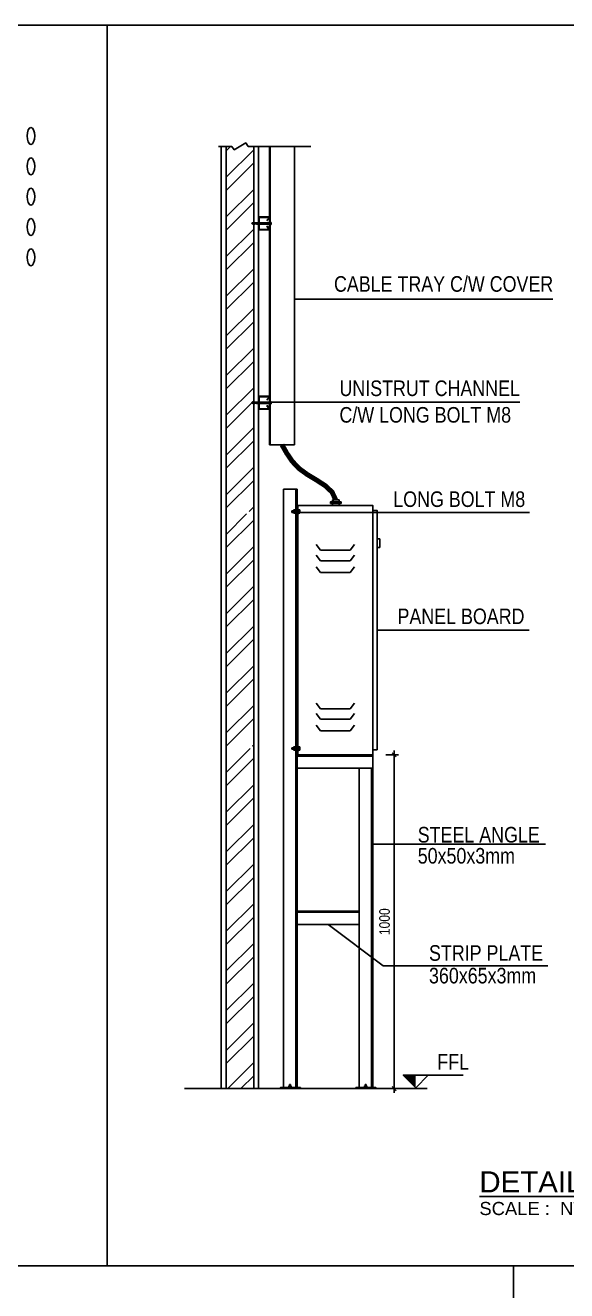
# Model space of a CAD drawing. Header units: inches. Extents: x -259 to 18436, y -3316 to 2573.
# Drawn here: x 2287 to 3572, y -430 to 2573 of the extents above; entities that cross this region are included whole.
import ezdxf
from ezdxf.lldxf.tags import DXFTag

# ---------------------------------------------------------------- set-up
doc = ezdxf.new("R2010")
doc.units = ezdxf.units.IN
doc.header["$MEASUREMENT"] = 0
doc.layers.get('Defpoints').update_dxf_attribs({"color": 250})
for name, color, linetype in [('ARC - CONCRETE', 4, 'Continuous'), ('TID-E-SUPPORT', 30, 'Continuous'), ('TID-E-TEXT-1', 15, 'Continuous')]:
    doc.layers.add(name, color=color, linetype=linetype)
doc.styles.add('ISO14', font='ARIALN.TTF')
doc.styles.get("Standard").update_dxf_attribs({"font": 'arial.ttf'})
doc.styles.add('TX-AN', font='ARIALN.TTF')
tags = doc.linetypes.add('HIDDEN', pattern=[0.375, 0.25, -0.125]).pattern_tags.tags
tags[6:7] = [DXFTag(74, 4), DXFTag(75, 0), DXFTag(340, '0'), DXFTag(46, 1.0), DXFTag(50, 0.0), DXFTag(44, 0.0), DXFTag(45, 0.0)]
tags[4:5] = [DXFTag(74, 4), DXFTag(75, 0), DXFTag(340, '0'), DXFTag(46, 1.0), DXFTag(50, 0.0), DXFTag(44, 0.0), DXFTag(45, 0.0)]
doc.dimstyles.get("Standard").update_dxf_attribs({"dimtxt": 0.18, "dimasz": 0.18, "dimexe": 0.18, "dimexo": 0.0625, "dimgap": 0.09, "dimtad": 1, "dimtih": 1, "dimtoh": 1, "dimdec": 4, "dimdsep": 46, "dimtxsty": 'Standard', "dimcen": 0.09, "dimazin": 3, "dimtfac": 1, "dimtdec": 4, "dimtmove": 0, "dimatfit": 3, "dimfxl": 1, "dimtolj": 1})
doc.dimstyles.new('TID-100', dxfattribs={"dimscale": 100, "dimtxt": 2.5, "dimasz": 1.3, "dimexe": 1, "dimexo": 0.625, "dimgap": 1, "dimtad": 1, "dimzin": 4, "dimdsep": 46, "dimtxsty": 'ISO14', "dimblk": 'OBLIQUE', "dimcen": 2.5, "dimdle": 1, "dimazin": 3, "dimtfac": 0.5, "dimtmove": 2, "dimatfit": 3, "dimfxl": 2, "dimfxlon": 1, "dimtolj": 1, "dimlwd": -1, "dimlwe": -1})
doc.dimstyles.new('TIDM -15', dxfattribs={"dimscale": 15, "dimtxt": 2.5, "dimasz": 1.8, "dimexe": 1, "dimexo": 1, "dimgap": 1, "dimtad": 1, "dimtxsty": 'ISO14', "dimblk": 'OBLIQUE', "dimblk2": 'OBLIQUE', "dimcen": 2.5, "dimazin": 3, "dimtfac": 1, "dimtmove": 0, "dimatfit": 3, "dimfxl": 3})

# ---------------------------------------------------------------- blocks, each defined once
blk = doc.blocks.new('_OBLIQUE')
at = {"color": 0, "linetype": 'ByBlock'}
blk.add_line((-0.5, -0.5), (0.5, 0.5), dxfattribs=at)
blk = doc.blocks.new('*D5')
at = {"color": 7}
for p, q in [((3142.2, 841.4), (3172.2, 841.4)), ((3162.2, 851.4), (3162.2, 39.2)), ((3142.2, 49.2), (3172.2, 49.2))]:
    blk.add_line(p, q, dxfattribs=at)
at = {"layer": 'Defpoints', "color": 0}
for p in [(3086.2, 841.4), (3086.2, 49.2), (3162.2, 49.2)]:
    blk.add_point(p, dxfattribs=at)
at = {"color": 7, "xscale": 10, "yscale": 10, "zscale": 10}
for p, rotation in [((3162.2, 841.4), 90), ((3162.2, 49.2), 270)]:
    blk.add_blockref('_OBLIQUE', p, dxfattribs=dict(at, rotation=rotation))
at = {"color": 15, "insert": (3139.5, 445.3), "char_height": 25, "attachment_point": 5, "rotation": 90, "style": 'ISO14'}
blk.add_mtext('\\A1;1000', dxfattribs=at)
blk = doc.blocks.new('JUDUL')
at = {"color": 4, "style": 'TX-AN'}
blk.add_attdef('DETAIL', (0, 0), '', height=40, dxfattribs=at)
at = {"color": 15, "style": 'TX-AN'}
blk.add_attdef('SCALE', (0, -43.1), '', height=25, dxfattribs=at)

msp = doc.modelspace()

# ---------------------------------------------------------------- hatches: boundary and pattern name
at = {"layer": 'ARC - CONCRETE'}
h = msp.add_hatch(dxfattribs=at)
h.set_pattern_fill('ANSI32', color=8, scale=177.6, style=0)
h.set_pattern_definition([(45, (2270.255, -3932.395), (-47.0933, 47.0933), []), (45, (2301.65, -3932.395), (-47.0933, 47.0933), [])])
edge = h.paths.add_edge_path()
edge.add_line((2828.7228, 2285.2095), (2763.6028, 2285.2095))
edge.add_line((2763.6028, 2285.2095), (2763.6028, 49.2467))
edge.add_line((2763.6028, 49.2467), (2828.7228, 49.2467))
edge.add_line((2828.7228, 49.2467), (2828.7228, 269.4229))
edge.add_line((2828.7228, 269.4229), (2825.176, 269.4229))
edge.add_arc((2826.6593, 270.8819), 2.0806, 82.6855811, 224.5261131, ccw=False)
edge.add_line((2826.9242, 272.9455), (2826.9242, 272.3409))
edge.add_line((2826.9242, 272.3409), (2828.7228, 272.3409))
edge.add_line((2828.7228, 272.3409), (2828.7228, 562.2984))
edge.add_line((2828.7228, 562.2984), (2825.176, 562.2984))
edge.add_arc((2826.6593, 563.7574), 2.0806, 82.6855811, 224.5261131, ccw=False)
edge.add_line((2826.9242, 565.821), (2826.9242, 565.2163))
edge.add_line((2826.9242, 565.2163), (2828.7228, 565.2163))
edge.add_line((2828.7228, 565.2163), (2828.7228, 856.4531))
edge.add_line((2828.7228, 856.4531), (2822.9887, 856.4531))
edge.add_line((2822.9887, 856.4531), (2822.9887, 855.7115))
edge.add_line((2822.9887, 855.7115), (2821.4948, 856.1992))
edge.add_line((2821.4948, 856.1992), (2812.2026, 856.1992))
edge.add_line((2812.2026, 856.1992), (2812.741, 856.4531))
edge.add_line((2812.741, 856.4531), (2809.5593, 856.4531))
edge.add_arc((2812.7559, 859.1171), 4.1612, 140.1927147, 219.8072853, ccw=False)
edge.add_line((2809.5593, 861.7811), (2813.2857, 861.7811))
edge.add_line((2813.2857, 861.7811), (2813.2857, 862.035))
edge.add_line((2813.2857, 862.035), (2823.7577, 862.035))
edge.add_line((2823.7577, 862.035), (2823.7577, 861.7811))
edge.add_line((2823.7577, 861.7811), (2828.7228, 861.7811))
edge.add_line((2828.7228, 861.7811), (2828.7228, 1412.9331))
edge.add_line((2828.7228, 1412.9331), (2822.9887, 1412.9331))
edge.add_line((2822.9887, 1412.9331), (2822.9887, 1412.6792))
edge.add_line((2822.9887, 1412.6792), (2813.2857, 1412.6792))
edge.add_line((2813.2857, 1412.6792), (2813.2857, 1412.9331))
edge.add_line((2813.2857, 1412.9331), (2809.5593, 1412.9331))
edge.add_arc((2812.7559, 1415.5971), 4.1612, 140.1927147, 219.8072853, ccw=False)
edge.add_line((2809.5593, 1418.2611), (2813.2857, 1418.2611))
edge.add_line((2813.2857, 1418.2611), (2813.2857, 1418.515))
edge.add_line((2813.2857, 1418.515), (2821.4948, 1418.515))
edge.add_line((2821.4948, 1418.515), (2823.7577, 1419.2537))
edge.add_line((2823.7577, 1419.2537), (2823.7577, 1418.2611))
edge.add_line((2823.7577, 1418.2611), (2828.7228, 1418.2611))
edge.add_line((2828.7228, 1418.2611), (2828.7228, 1675.3687))
edge.add_line((2828.7228, 1675.3687), (2825.176, 1675.3687))
edge.add_arc((2826.6593, 1676.8276), 2.0806, 82.6855811, 224.5261131, ccw=False)
edge.add_line((2826.9242, 1678.8913), (2826.9242, 1678.2866))
edge.add_line((2826.9242, 1678.2866), (2828.7228, 1678.2866))
edge.add_line((2828.7228, 1678.2866), (2828.7228, 2100.9824))
edge.add_line((2828.7228, 2100.9824), (2825.176, 2100.9824))
edge.add_arc((2826.6593, 2102.4414), 2.0806, 82.6855811, 224.5261131, ccw=False)
edge.add_line((2826.9242, 2104.5051), (2826.9242, 2103.9004))
edge.add_line((2826.9242, 2103.9004), (2828.7228, 2103.9004))
edge.add_line((2828.7228, 2103.9004), (2828.7228, 2285.2095))

# ---------------------------------------------------------------- linework, layer by layer
for p, q in [((2480.6993, 2572.5834), (2480.6993, -371.4802)), ((2866.3389, 2285.2095), (2866.3389, 1577.0138)), ((2925.5389, 2285.2095), (2925.5389, 1577.0138)), ((2841.8948, 2104.0398), (2866.3389, 2104.0398)), ((2841.8948, 2100.843), (2866.3389, 2100.843)), ((2841.8948, 1678.426), (2866.3389, 1678.426)), ((2841.8948, 1675.2292), (2866.3389, 1675.2292)), ((2866.3389, 1577.0138), (2925.5389, 1577.0138)), ((2899.8784, 1472.026), (2899.8784, 51.7134)), ((2899.8784, 1472.026), (2931.9451, 1472.026)), ((2928.9851, 1472.026), (2928.9851, 51.7134)), ((2931.9451, 1472.026), (2931.9451, 51.7134)), ((3015.5206, 1441.968), (3015.5206, 1446.1774)), ((3015.5206, 1446.1774), (3031.5067, 1446.1774)), ((3016.6819, 1438.0725), (3016.6819, 1441.4621)), ((3030.3453, 1438.0725), (3030.3453, 1441.4621)), ((3031.5067, 1441.968), (3031.5067, 1446.1774)), ((2923.539, 1420.3167), (2919.6138, 1420.3167)), ((2923.539, 1416.7975), (2919.6138, 1416.7975)), ((2926.1596, 1420.5194), (2923.9292, 1420.5194)), ((2926.1596, 1416.5948), (2923.9292, 1416.5948)), ((2926.7935, 1418.0722), (2927.3686, 1417.8851)), ((2928.4585, 1419.042), (2927.8834, 1419.2291)), ((2934.148, 1419.042), (2934.7231, 1419.2291)), ((2935.813, 1418.0722), (2935.2379, 1417.8851)), ((2935.7711, 1420.5194), (2938.0014, 1420.5194)), ((2935.7711, 1416.5948), (2938.0014, 1416.5948)), ((3015.5206, 1437.5665), (3015.5206, 1433.3571)), ((3031.5067, 1437.5665), (3031.5067, 1433.3571)), ((2923.539, 857.9167), (2919.6138, 857.9167)), ((2923.539, 854.3975), (2919.6138, 854.3975)), ((2926.1596, 858.1194), (2923.9292, 858.1194)), ((2926.1596, 854.1948), (2923.9292, 854.1948)), ((2926.7935, 856.642), (2927.3686, 856.8291)), ((2928.4585, 855.6722), (2927.8834, 855.4851)), ((2931.9451, 841.3571), (3089.8118, 841.3571)), ((2934.148, 855.6722), (2934.7231, 855.4851)), ((2935.813, 856.642), (2935.2379, 856.8291)), ((2935.7711, 858.1194), (2938.0014, 858.1194)), ((2935.7711, 854.1948), (2938.0014, 854.1948)), ((3111.2214, 841.3571), (3111.2214, 51.7134)), ((2931.9451, 809.2904), (3111.2214, 809.2904)), ((3079.1547, 809.2904), (3079.1547, 51.7134)), ((2931.9451, 470.5782), (3079.1547, 470.5782)), ((2931.9451, 438.5115), (3079.1547, 438.5115)), ((3243.2645, 81.1835), (3325.7807, 81.1835)), ((2664.2671, 49.2467), (3240.6618, 49.2467)), ((2913.6624, 53.8325), (2913.6624, 55.5053)), ((2913.8145, 55.798), (2913.8145, 58.7419)), ((2914.7705, 53.3571), (2914.6302, 52.9258)), ((2915.4979, 52.1083), (2915.6382, 52.5397)), ((2916.4539, 55.798), (2916.4539, 58.7419)), ((2916.6059, 53.8325), (2916.6059, 55.5053)), ((3445.6581, -371.4802), (3445.6581, -3315.5438))]:
    msp.add_line(p, q)
at = {"color": 8, "linetype": 'HIDDEN', "ltscale": 0.25}
for p, q in [((2867.5229, 2285.2095), (2867.5229, 1577.0138)), ((2825.061, 2103.7734), (2826.9242, 2103.7734)), ((2826.9242, 2102.7906), (2826.9242, 2103.9004)), ((2826.9242, 2103.9004), (2831.7757, 2103.9004)), ((2828.1711, 2102.2025), (2826.9242, 2102.7906)), ((2830.3669, 2102.0143), (2828.1711, 2102.2025)), ((2831.7757, 2103.346), (2831.0288, 2103.1021)), ((2831.7757, 2102.8583), (2831.0288, 2103.1021)), ((2831.7757, 2100.7386), (2831.7757, 2103.9004)), ((2831.7757, 2103.7734), (2840.5628, 2103.7734)), ((2832.1602, 2103.4364), (2831.7757, 2103.4364)), ((2832.1602, 2101.1094), (2832.1602, 2103.7734)), ((2835.5484, 2104.0398), (2840.5628, 2104.0398)), ((2835.5484, 2100.843), (2835.5484, 2104.0398)), ((2841.8948, 2103.7734), (2866.3389, 2103.7734)), ((2867.8388, 2102.1505), (2868.1839, 2102.0382)), ((2868.8379, 2102.7324), (2868.4928, 2102.8446)), ((2868.8127, 2103.6188), (2870.0362, 2103.6188)), ((2825.061, 2101.1094), (2826.9242, 2101.1094)), ((2828.1711, 2101.826), (2826.9242, 2101.2379)), ((2826.9242, 2100.9824), (2826.9242, 2101.2379)), ((2826.9242, 2100.9824), (2831.0288, 2100.9824)), ((2830.3669, 2102.0143), (2828.1711, 2101.826)), ((2831.7757, 2100.7386), (2831.0288, 2100.9824)), ((2832.1602, 2101.4302), (2831.7757, 2101.4302)), ((2831.7757, 2101.1094), (2840.5628, 2101.1094)), ((2835.5484, 2100.843), (2840.5628, 2100.843)), ((2841.8948, 2101.1094), (2866.3389, 2101.1094)), ((2868.8127, 2101.264), (2870.0362, 2101.264)), ((2825.061, 1678.1596), (2826.9242, 1678.1596)), ((2825.061, 1675.4956), (2826.9242, 1675.4956)), ((2826.9242, 1677.1768), (2826.9242, 1678.2866)), ((2826.9242, 1678.2866), (2831.7757, 1678.2866)), ((2828.1711, 1676.5887), (2826.9242, 1677.1768)), ((2828.1711, 1676.2123), (2826.9242, 1675.6241)), ((2826.9242, 1675.3687), (2826.9242, 1675.6241)), ((2826.9242, 1675.3687), (2831.0288, 1675.3687)), ((2830.3669, 1676.4005), (2828.1711, 1676.5887)), ((2830.3669, 1676.4005), (2828.1711, 1676.2123)), ((2831.7757, 1677.7322), (2831.0288, 1677.4883)), ((2831.7757, 1677.2445), (2831.0288, 1677.4883)), ((2831.7757, 1675.1248), (2831.0288, 1675.3687)), ((2831.7757, 1675.1248), (2831.7757, 1678.2866)), ((2831.7757, 1678.1596), (2840.5628, 1678.1596)), ((2832.1602, 1677.8226), (2831.7757, 1677.8226)), ((2832.1602, 1675.8164), (2831.7757, 1675.8164)), ((2831.7757, 1675.4956), (2840.5628, 1675.4956)), ((2832.1602, 1675.4956), (2832.1602, 1678.1596)), ((2835.5484, 1678.426), (2840.5628, 1678.426)), ((2835.5484, 1675.2292), (2835.5484, 1678.426)), ((2835.5484, 1675.2292), (2840.5628, 1675.2292)), ((2841.8948, 1678.1596), (2866.3389, 1678.1596)), ((2841.8948, 1675.4956), (2866.3389, 1675.4956)), ((2867.8388, 1676.5367), (2868.1839, 1676.4244)), ((2868.8379, 1677.1186), (2868.4928, 1677.2308)), ((2868.8127, 1678.005), (2870.0362, 1678.005)), ((2868.8127, 1675.6502), (2870.0362, 1675.6502))]:
    msp.add_line(p, q, dxfattribs=at)
at = {"color": 8}
for p, q in [((2977.1583, 1340.2389), (2987.43, 1327.0384)), ((2987.43, 1327.0384), (3057.8645, 1327.0384)), ((3068.1362, 1340.2389), (3057.8645, 1327.0384)), ((2977.1583, 1315.2304), (2987.43, 1302.0299)), ((2987.43, 1302.0299), (3057.8645, 1302.0299)), ((3068.1362, 1315.2304), (3057.8645, 1302.0299)), ((2977.1583, 1287.5894), (2987.43, 1274.3889)), ((2987.43, 1274.3889), (3057.8645, 1274.3889)), ((3068.1362, 1287.5894), (3057.8645, 1274.3889)), ((2977.1583, 964.0415), (2987.43, 950.841)), ((3068.1362, 964.0415), (3057.8645, 950.841)), ((2977.1583, 939.033), (2987.43, 925.8325)), ((2987.43, 950.841), (3057.8645, 950.841)), ((3068.1362, 939.033), (3057.8645, 925.8325)), ((2977.1583, 911.392), (2987.43, 898.1915)), ((2987.43, 925.8325), (3057.8645, 925.8325)), ((3068.1362, 911.392), (3057.8645, 898.1915)), ((2987.43, 898.1915), (3057.8645, 898.1915))]:
    msp.add_line(p, q, dxfattribs=at)
at = {"color": 8, "linetype": 'HIDDEN'}
for p, q in [((2931.9451, 838.3971), (3111.2214, 838.3971)), ((3108.2614, 809.2904), (3108.2614, 51.7134)), ((2931.9451, 467.6182), (3079.1547, 467.6182)), ((3092.9387, 53.8325), (3092.9387, 55.5053)), ((3093.0908, 55.798), (3093.0908, 58.7419)), ((3094.0467, 53.3571), (3093.9065, 52.9258)), ((3094.7741, 52.1083), (3094.9144, 52.5397)), ((3095.7301, 55.798), (3095.7301, 58.7419)), ((3095.8822, 53.8325), (3095.8822, 55.5053))]:
    msp.add_line(p, q, dxfattribs=at)
for points in [[(-259.4178, 2572.5834), (4531.4391, 2572.5834), (4531.4391, -371.4802), (-259.4178, -371.4802)], [(2928.3508, 1423.3142), (2928.3508, 1413.8), (2928.9851, 1413.8), (2928.9851, 1423.3142)], [(2931.9451, 1403.7571), (2933.6214, 1403.7571), (2933.6214, 1433.3571), (2931.9451, 1433.3571)], [(2933.6214, 1433.3571), (3111.2214, 1433.3571), (3111.2214, 841.3571), (2933.6214, 841.3571)], [(2934.2557, 1423.3142), (2934.2557, 1413.8), (2933.6214, 1413.8), (2933.6214, 1423.3142)], [(3111.2214, 1421.5171), (3121.637, 1421.5171), (3121.637, 853.1971), (3111.2214, 853.1971)], [(3121.637, 1353.8133), (3128.0986, 1353.8133), (3128.0986, 1333.5857), (3121.637, 1333.5857)], [(2931.9451, 870.9571), (2933.6214, 870.9571), (2933.6214, 841.3571), (2931.9451, 841.3571)], [(2928.3508, 851.4), (2928.3508, 860.9142), (2928.9851, 860.9142), (2928.9851, 851.4)], [(2934.2557, 851.4), (2934.2557, 860.9142), (2933.6214, 860.9142), (2933.6214, 851.4)], [(3213.5641, 50.8785), (3243.2645, 81.1835), (3183.8637, 81.1835)], [(2892.2806, 49.2467), (2939.5429, 49.2467), (2939.5429, 51.7134), (2892.2806, 51.7134)], [(2918.702, 52.1891), (2911.5663, 52.1891), (2911.5663, 51.7134), (2918.702, 51.7134)], [(3071.5569, 49.2467), (3118.8192, 49.2467), (3118.8192, 51.7134), (3071.5569, 51.7134)]]:
    msp.add_lwpolyline(points, close=True)
for points in [[(2964.3383, 2285.2095), (2815.6779, 2285.2095), (2809.7579, 2293.3495), (2782.5676, 2277.0695), (2776.6476, 2285.2095), (2745.0079, 2285.2095)], [(3010.7081, 1441.4621), (3010.7081, 1441.4621), (3010.7081, 1438.0725)], [(3013.695, 1441.968), (3033.3322, 1441.968)], [(3036.3191, 1438.0725), (3036.3191, 1441.4621)], [(2923.539, 1421.5006), (2923.539, 1415.6136)], [(2923.9292, 1422.4817), (2926.1596, 1422.4817)], [(2926.1596, 1414.6325), (2926.1596, 1414.6325), (2923.9292, 1414.6325)], [(2926.5498, 1421.5006), (2926.5498, 1415.6136)], [(2927.9431, 1419.2096), (2927.9431, 1423.3142), (2927.3089, 1423.3142), (2927.3089, 1421.0842)], [(2927.3089, 1417.9046), (2927.3089, 1413.8), (2927.9431, 1413.8), (2927.9431, 1416.03)], [(2934.6634, 1419.2096), (2934.6634, 1423.3142), (2935.2976, 1423.3142), (2935.2976, 1421.0842)], [(2935.2976, 1417.9046), (2935.2976, 1413.8), (2934.6634, 1413.8), (2934.6634, 1416.03)], [(2938.0014, 1422.4817), (2935.7711, 1422.4817), (2935.7711, 1414.6325), (2938.0014, 1414.6325)], [(2938.3916, 1421.5006), (2938.3916, 1415.6136)], [(3013.695, 1437.5665), (3033.3322, 1437.5665)], [(2923.539, 853.2136), (2923.539, 859.1006)], [(2926.1596, 860.0817), (2926.1596, 860.0817), (2923.9292, 860.0817)], [(2923.9292, 852.2325), (2926.1596, 852.2325)], [(2926.5498, 853.2136), (2926.5498, 859.1006)], [(2927.3089, 856.8096), (2927.3089, 860.9142), (2927.9431, 860.9142), (2927.9431, 858.6842)], [(2927.9431, 855.5046), (2927.9431, 851.4), (2927.3089, 851.4), (2927.3089, 853.63)], [(2935.2976, 856.8096), (2935.2976, 860.9142), (2934.6634, 860.9142), (2934.6634, 858.6842)], [(2934.6634, 855.5046), (2934.6634, 851.4), (2935.2976, 851.4), (2935.2976, 853.63)], [(2938.0014, 852.2325), (2935.7711, 852.2325), (2935.7711, 860.0817), (2938.0014, 860.0817)], [(2938.3916, 853.2136), (2938.3916, 859.1006)], [(2914.6448, 52.9706), (2911.5663, 52.9706), (2911.5663, 52.4949), (2913.2389, 52.4949)], [(2912.1907, 53.8325), (2912.1907, 53.8325), (2912.1907, 55.5053)], [(2917.3418, 55.798), (2912.9266, 55.798)], [(2917.3418, 53.5399), (2912.9266, 53.5399)], [(2915.6236, 52.4949), (2918.702, 52.4949), (2918.702, 52.9706), (2917.0295, 52.9706)], [(2918.0777, 55.5053), (2918.0777, 53.8325)], [(3445.6581, -3315.5438), (-259.4178, -3315.5438), (-259.4178, -371.4802), (4531.4391, -371.4802)]]:
    msp.add_lwpolyline(points)
for points in [[(2864.1189, 2088.205, 0.65198182), (2864.7745, 2089.692), (2860.0566, 2094.8561), (2861.04, 2095.7545), (2865.7579, 2090.5904, -0.65198182), (2864.1189, 2086.873), (2840.5628, 2086.873), (2840.5628, 2118.0098), (2864.1189, 2118.0098, -0.65198182), (2865.7579, 2114.2924), (2861.04, 2109.1283), (2860.0566, 2110.0267), (2864.7745, 2115.1909, 0.65198182), (2864.1189, 2116.6778), (2841.8948, 2116.6778), (2841.8948, 2088.205)], [(2864.1189, 1662.5913, 0.65198182), (2864.7745, 1664.0782), (2860.0566, 1669.2423), (2861.04, 1670.1407), (2865.7579, 1664.9766, -0.65198182), (2864.1189, 1661.2593), (2840.5628, 1661.2593), (2840.5628, 1692.396), (2864.1189, 1692.396, -0.65198182), (2865.7579, 1688.6786), (2861.04, 1683.5145), (2860.0566, 1684.4129), (2864.7745, 1689.5771, 0.65198182), (2864.1189, 1691.064), (2841.8948, 1691.064), (2841.8948, 1662.5913)]]:
    msp.add_lwpolyline(points, format="xyb", close=True)
at = {"color": 8, "linetype": 'HIDDEN', "ltscale": 0.25}
for points in [[(2867.9034, 2099.5871), (2867.9034, 2105.2957), (2867.5229, 2105.2957), (2867.5229, 2099.5871)], [(2867.9034, 1673.9733), (2867.9034, 1679.6819), (2867.5229, 1679.6819), (2867.5229, 1673.9733)]]:
    msp.add_lwpolyline(points, close=True, dxfattribs=at)
for points in [[(2868.5286, 2102.8329), (2868.5286, 2105.2957), (2868.1481, 2105.2957), (2868.1481, 2103.9577)], [(2870.0362, 2100.0866), (2868.8127, 2100.0866), (2868.8127, 2104.7962), (2870.0362, 2104.7962)], [(2870.2704, 2100.6753), (2870.2704, 2104.2075)], [(2868.1481, 2102.0499), (2868.1481, 2099.5871), (2868.5286, 2099.5871), (2868.5286, 2100.9252)], [(2868.5286, 1677.2192), (2868.5286, 1679.6819), (2868.1481, 1679.6819), (2868.1481, 1678.3439)], [(2868.1481, 1676.4361), (2868.1481, 1673.9733), (2868.5286, 1673.9733), (2868.5286, 1675.3114)], [(2870.0362, 1674.4728), (2868.8127, 1674.4728), (2868.8127, 1679.1824), (2870.0362, 1679.1824)], [(2870.2704, 1675.0615), (2870.2704, 1678.5937)]]:
    msp.add_lwpolyline(points, dxfattribs=at)
at = {"const_width": 11.84}
msp.add_lwpolyline([(2895.9389, 1577.0138), (2907.2495, 1557.0436), (2920.129, 1538.0433), (2936.146, 1520.9825), (2956.1905, 1506.4545), (2978.049, 1493.3305), (2998.622, 1479.9899), (3014.81, 1464.8124), (3023.5136, 1446.1774)], dxfattribs=at)
at = {"color": 8, "linetype": 'HIDDEN'}
for points in [[(3093.921, 52.9706), (3090.8426, 52.9706), (3090.8426, 52.4949), (3092.5151, 52.4949)], [(3091.467, 53.8325), (3091.467, 53.8325), (3091.467, 55.5053)], [(3096.6181, 55.798), (3092.2028, 55.798)], [(3096.6181, 53.5399), (3092.2028, 53.5399)], [(3094.8998, 52.4949), (3097.9783, 52.4949), (3097.9783, 52.9706), (3096.3057, 52.9706)], [(3097.3539, 55.5053), (3097.3539, 53.8325)]]:
    msp.add_lwpolyline(points, dxfattribs=at)
msp.add_lwpolyline([(3097.9783, 52.1891), (3090.8426, 52.1891), (3090.8426, 51.7134), (3097.9783, 51.7134)], close=True, dxfattribs=at)
at = {"color": 8, "linetype": 'HIDDEN', "ltscale": 0.25}
for centre, radius, start, end in [((2826.6593, 2102.4414), 2.0806, 140.1927147, 219.8072853), ((2860.9994, 2104.2508), 7.1546, 342.9284345, 357.6516201), ((2875.2967, 2100.632), 7.1546, 161.9858906, 177.6516201), ((2861.38, 2104.2508), 7.1546, 341.9858906, 357.6516201), ((2875.6773, 2100.632), 7.1546, 162.9284345, 177.6516201), ((2869.4131, 2104.2075), 0.8572, 316.626601, 43.373399), ((2867.1926, 2102.4414), 3.0777, 337.5080071, 22.4919929), ((2869.4131, 2100.6753), 0.8572, 316.626601, 43.373399), ((2826.6593, 1676.8276), 2.0806, 140.1927147, 219.8072853), ((2860.9994, 1678.637), 7.1546, 342.9284345, 357.6516201), ((2875.2967, 1675.0182), 7.1546, 161.9858906, 177.6516201), ((2861.38, 1678.637), 7.1546, 341.9858906, 357.6516201), ((2875.6773, 1675.0182), 7.1546, 162.9284345, 177.6516201), ((2869.4131, 1678.5937), 0.8572, 316.626601, 43.373399), ((2867.1926, 1676.8276), 3.0777, 337.5080071, 22.4919929), ((2869.4131, 1675.0615), 0.8572, 316.626601, 43.373399)]:
    msp.add_arc(centre, radius, start, end, dxfattribs=at)
for centre, radius, start, end in [((3013.695, 1432.8986), 9.0694, 70.7713356, 109.2286644), ((3023.5136, 1395.5932), 46.3748, 81.5286452, 98.4713548), ((3033.3322, 1432.8986), 9.0694, 70.7713356, 109.2286644), ((2921.9637, 1418.5571), 2.9356, 143.1741706, 216.8258294), ((2924.9677, 1421.5006), 1.4287, 136.626601, 223.373399), ((2928.6686, 1418.5571), 5.1295, 157.5080071, 202.4919929), ((2924.9677, 1415.6136), 1.4287, 136.626601, 223.373399), ((2925.1211, 1421.5006), 1.4287, 316.626601, 43.373399), ((2921.4202, 1418.5571), 5.1295, 337.5080071, 22.4919929), ((2925.1211, 1415.6136), 1.4287, 316.626601, 43.373399), ((2915.3945, 1421.5728), 11.9244, 342.9284345, 357.6516201), ((2939.2232, 1415.5414), 11.9244, 161.9858906, 177.6516201), ((2916.0287, 1421.5728), 11.9244, 341.9858906, 357.6516201), ((2939.8575, 1415.5414), 11.9244, 162.9284345, 177.6516201), ((2922.749, 1415.5414), 11.9244, 2.3483799, 17.0715655), ((2946.5777, 1421.5728), 11.9244, 182.3483799, 198.0141094), ((2923.3832, 1415.5414), 11.9244, 2.3483799, 18.0141094), ((2947.212, 1421.5728), 11.9244, 182.3483799, 197.0715655), ((2936.9629, 1421.5006), 1.4287, 316.626601, 43.373399), ((2933.2621, 1418.5571), 5.1295, 337.5080071, 22.4919929), ((2936.9629, 1415.6136), 1.4287, 316.626601, 43.373399), ((3013.695, 1446.6359), 9.0694, 250.7713356, 289.2286644), ((3023.5136, 1483.9413), 46.3748, 261.5286452, 278.4713548), ((3033.3322, 1446.6359), 9.0694, 250.7713356, 289.2286644), ((2921.9637, 856.1571), 2.9356, 143.1741706, 216.8258294), ((2924.9677, 859.1006), 1.4287, 136.626601, 223.373399), ((2928.6686, 856.1571), 5.1295, 157.5080071, 202.4919929), ((2924.9677, 853.2136), 1.4287, 136.626601, 223.373399), ((2925.1211, 859.1006), 1.4287, 316.626601, 43.373399), ((2921.4202, 856.1571), 5.1295, 337.5080071, 22.4919929), ((2925.1211, 853.2136), 1.4287, 316.626601, 43.373399), ((2915.3945, 853.1414), 11.9244, 2.3483799, 17.0715655), ((2939.2232, 859.1728), 11.9244, 182.3483799, 198.0141094), ((2916.0287, 853.1414), 11.9244, 2.3483799, 18.0141094), ((2939.8575, 859.1728), 11.9244, 182.3483799, 197.0715655), ((2922.749, 859.1728), 11.9244, 342.9284345, 357.6516201), ((2946.5777, 853.1414), 11.9244, 161.9858906, 177.6516201), ((2923.3832, 859.1728), 11.9244, 341.9858906, 357.6516201), ((2947.212, 853.1414), 11.9244, 162.9284345, 177.6516201), ((2936.9629, 859.1006), 1.4287, 316.626601, 43.373399), ((2933.2621, 856.1571), 5.1295, 337.5080071, 22.4919929), ((2936.9629, 853.2136), 1.4287, 316.626601, 43.373399), ((2912.9266, 54.7264), 1.0715, 46.6266011, 133.3733989), ((2912.9266, 54.6114), 1.0715, 226.6266011, 313.3733989), ((2912.8724, 44.0348), 8.9433, 71.9858906, 87.6516201), ((2912.8724, 43.5591), 8.9433, 72.9284345, 87.6516201), ((2915.1342, 51.9508), 3.8471, 67.5080071, 112.4919929), ((2915.1342, 57.387), 3.8471, 247.5080071, 292.4919929), ((2915.1342, 56.9795), 2.2017, 53.1741706, 126.8258294), ((2917.3959, 61.4307), 8.9433, 251.9858906, 267.6516201), ((2917.3959, 61.9064), 8.9433, 252.9284345, 267.6516201), ((2917.3418, 54.7264), 1.0715, 46.6266011, 133.3733989), ((2917.3418, 54.6114), 1.0715, 226.6266011, 313.3733989)]:
    msp.add_arc(centre, radius, start, end)
at = {"color": 8, "linetype": 'HIDDEN'}
for centre, radius, start, end in [((3092.2028, 54.7264), 1.0715, 46.6266011, 133.3733989), ((3092.2028, 54.6114), 1.0715, 226.6266011, 313.3733989), ((3092.1487, 44.0348), 8.9433, 71.9858906, 87.6516201), ((3092.1487, 43.5591), 8.9433, 72.9284345, 87.6516201), ((3094.4104, 51.9508), 3.8471, 67.5080071, 112.4919929), ((3094.4104, 57.387), 3.8471, 247.5080071, 292.4919929), ((3094.4104, 56.9795), 2.2017, 53.1741706, 126.8258294), ((3096.6722, 61.4307), 8.9433, 251.9858906, 267.6516201), ((3096.6722, 61.9064), 8.9433, 252.9284345, 267.6516201), ((3096.6181, 54.7264), 1.0715, 46.6266011, 133.3733989), ((3096.6181, 54.6114), 1.0715, 226.6266011, 313.3733989)]:
    msp.add_arc(centre, radius, start, end, dxfattribs=at)
msp.add_solid([(3183.8637, 81.1835), (3213.5641, 50.8785), (3213.5641, 81.1835)])
at = {"layer": 'ARC - CONCRETE'}
for p, q in [((2751.7628, 2285.2095), (2751.7628, 49.2467)), ((2840.5628, 2285.2095), (2840.5628, 49.2467))]:
    msp.add_line(p, q, dxfattribs=at)
at = {"layer": 'ARC - CONCRETE', "color": 8}
for p, q in [((2763.6028, 2285.2095), (2763.6028, 49.2467)), ((2828.7228, 2285.2095), (2828.7228, 49.2467))]:
    msp.add_line(p, q, dxfattribs=at)
at = {"layer": 'TID-E-SUPPORT'}
for centre in [(2300, 2310), (2300, 2238), (2300, 2166), (2300, 2094), (2300, 2022)]:
    msp.add_ellipse(centre, major_axis=(0, 20), ratio=0.45, dxfattribs=at)

# ---------------------------------------------------------------- block references
ref = msp.add_blockref('JUDUL', (3364.5863, -197.0795), dxfattribs=dict(xscale=1.25, yscale=1.25, zscale=1.25))
ref.add_attrib('DETAIL', '%%UDETAIL PANEL AT SUPPORT', (3364.5863, -197.0795), dxfattribs={"color": 4, "height": 50})
ref.add_attrib('SCALE', 'SCALE :  NTS', (3364.5863, -250.9412), dxfattribs={"color": 15, "height": 31.25})

# ---------------------------------------------------------------- texts
at = {"layer": 'TID-E-TEXT-1', "style": 'TX-AN'}
for s, p in [('CABLE TRAY C/W COVER', (3019.4018, 1940.2338)), ('UNISTRUT CHANNEL', (3032.3797, 1692.7374)), ('C/W LONG BOLT M8', (3032.3797, 1629.6548)), ('LONG BOLT M8', (3160.0688, 1429.5312)), ('PANEL BOARD', (3170.1655, 1151.5007)), ('STEEL ANGLE', (3218.1876, 633.2313)), ('50x50x3mm', (3218.1876, 583.2147)), ('STRIP PLATE', (3244.9749, 352.5986)), ('360x65x3mm', (3244.9749, 298.864)), ('FFL', (3264.6373, 94.1407))]:
    msp.add_text(s, height=37, dxfattribs=at).set_placement(p)

# ---------------------------------------------------------------- dimensions: what is measured, and where the dimension line sits
dim = msp.add_linear_dim(base=(3162.2498, 49.2467), p1=(3086.2447, 841.3571), p2=(3086.2447, 49.2467), angle=90, text='1000', dimstyle='TID-100', override={"dimscale": 10, "dimasz": 1, "dimexo": 1, "dimarcsym": 1})
dim.commit()
dim.dimension.update_dxf_attribs({"geometry": '*D5', "text_midpoint": (3139.4855, 445.3019)})

# ---------------------------------------------------------------- leaders
at = {"has_arrowhead": 0}
for points, dimstyle, override in [([(2925.5389, 1922.6041), (3539.1828, 1922.6041)], 'Standard', {"dimscale": 1.5, "dimasz": 20, "dimgap": 15}), ([(2870.2704, 1678.5937), (3460.8556, 1678.5937)], 'Standard', {"dimscale": 1.5, "dimasz": 20, "dimgap": 15}), ([(2939.9679, 1416.5267), (3483.5368, 1416.5267)], 'Standard', {"dimscale": 1.5, "dimasz": 20, "dimgap": 15}), ([(3121.637, 1137.3571), (3482.8157, 1137.3571)], 'TIDM -15', {"dimgap": 1, "dimtad": 0, "dimfxlon": 1}), ([(3111.2214, 629.0333), (3521.708, 629.0333)], 'TIDM -15', {"dimgap": 1, "dimtad": 0, "dimfxlon": 1}), ([(3005.5499, 438.5115), (3135.8319, 340.4645), (3527.1472, 340.4645)], 'TIDM -15', {"dimgap": 1, "dimtad": 0, "dimfxlon": 1})]:
    msp.add_leader(points, dimstyle=dimstyle, override=override, dxfattribs=at)

doc.saveas('drawing.dxf')
